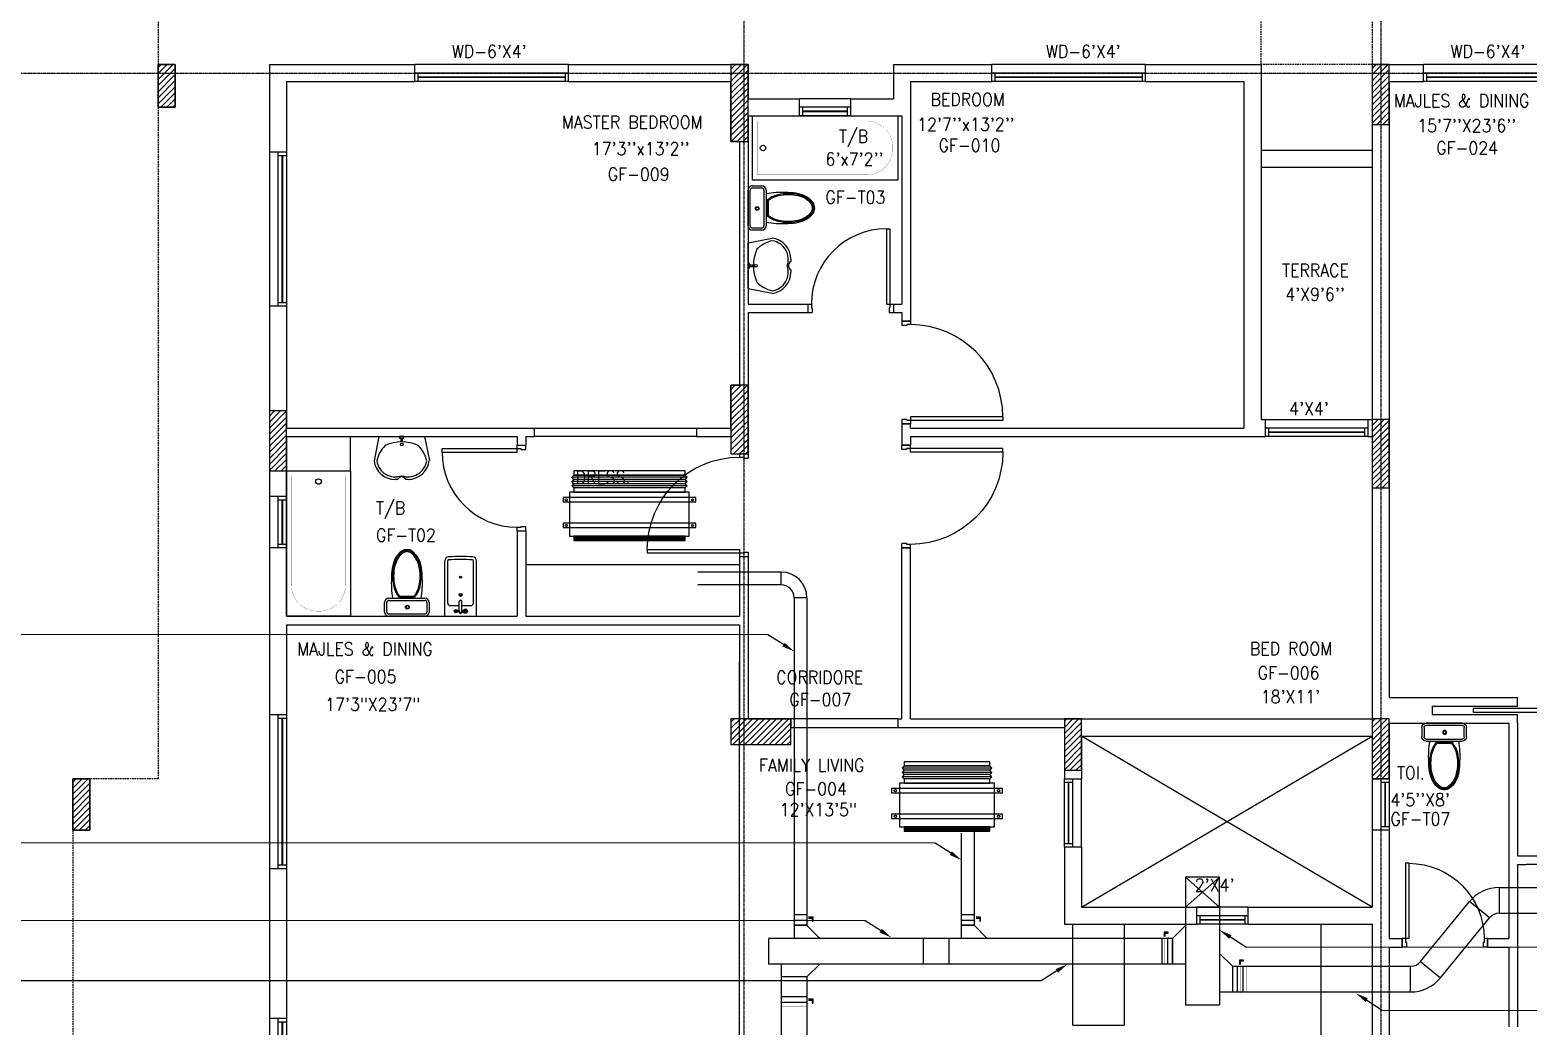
# Model space of a CAD drawing. Header units: millimetres. Extents: x 0 to 79758, y -5689 to 75453.
# Drawn here: x 22722 to 40245, y 34385 to 46029 of the extents above; entities that cross this region are included whole.
import ezdxf

# ---------------------------------------------------------------- set-up
doc = ezdxf.new("R2010")
doc.units = ezdxf.units.MM
doc.linetypes.add('CENTER', pattern=[50.8, 31.75, -6.35, 6.35, -6.35])
doc.linetypes.add('DASHED2', pattern=[9.525, 6.35, -3.175])
for name, color, linetype in [('A-ANNO-TEXT', 8, 'Continuous'), ('A-DOOR', 4, 'Continuous'), ('A-FLOR-OVHD', 4, 'DASHED2'), ('A-FLOR-PFIX', 8, 'Continuous'), ('A-FLOR-SPCL', 8, 'Continuous'), ('A-GLAZ', 5, 'Continuous'), ('A-GRID', 253, 'CENTER'), ('A-WALL-FULL', 8, 'Continuous'), ('AC- VD', 5, 'Continuous'), ('AC-FAD', 6, 'Continuous'), ('AC-FAD TEXT', 6, 'Continuous'), ('FCU-AC', 160, 'Continuous'), ('L1-E014-C22-VAC (08-08-2010)$0$ETA-AC-DAMPER', 4, 'Continuous'), ('S-COL- HACT.', 9, 'Continuous'), ('S-COL.', 8, 'Continuous')]:
    doc.layers.add(name, color=color, linetype=linetype)
doc.styles.add('ROMANS', font='romans.shx', dxfattribs={"width": 0.8})
pattern_1 = [(45, (1147577.044, 409937.22), (-35.355339, 35.355339), [])]

# ---------------------------------------------------------------- blocks, each defined once
blk = doc.blocks.new('W-180')
for p, q in [((1800, 100), (0, 100)), ((1800, 0), (0, 0)), ((40, 0), (40, 100)), ((1760, 100), (1760, 0))]:
    blk.add_line(p, q)
at = {"linetype": 'Continuous'}
for p, q in [((1760, 53), (40, 53)), ((1760, 47), (40, 47))]:
    blk.add_line(p, q, dxfattribs=at)
blk = doc.blocks.new('D-120-R1')
for p, q in [((-80, 1180), (-40, 1180)), ((-80, 1180), (-80, 100)), ((-40, 1180), (-40, 55)), ((-1200, 100), (-1160, 100)), ((-1200, 100), (-1200, 0)), ((-1160, 100), (-1160, 55)), ((-1160, 55), (-1150, 55)), ((-1150, 55), (-1150, 0)), ((-80, 100), (0, 100)), ((-50, 55), (-40, 55)), ((-50, 55), (-50, 0)), ((-50, 0), (0, 0)), ((0, 100), (0, 0)), ((-1200, 0), (-1150, 0))]:
    blk.add_line(p, q)
at = {"linetype": 'Continuous'}
blk.add_arc((-80, 100), 1080, 90, 180, dxfattribs=at)
blk = doc.blocks.new('D-100-R1')
for p, q in [((-80, 980), (-80, 100)), ((-80, 980), (-40, 980)), ((-40, 980), (-40, 55)), ((-1000, 100), (-1000, 0)), ((-1000, 100), (-960, 100)), ((-960, 100), (-960, 55)), ((-960, 55), (-950, 55)), ((-950, 55), (-950, 0)), ((-80, 100), (0, 100)), ((-50, 55), (-50, 0)), ((-50, 55), (-40, 55)), ((-50, 0), (0, 0)), ((0, 100), (0, 0)), ((-1000, 0), (-950, 0))]:
    blk.add_line(p, q)
at = {"linetype": 'Continuous'}
blk.add_arc((-80, 100), 880, 90, 180, dxfattribs=at)
blk = doc.blocks.new('W-60')
for p, q in [((600, 100), (0, 100)), ((600, 0), (0, 0)), ((40, 0), (40, 100)), ((560, 100), (560, 0))]:
    blk.add_line(p, q)
at = {"linetype": 'Continuous'}
for p, q in [((560, 53), (40, 53)), ((560, 47), (40, 47))]:
    blk.add_line(p, q, dxfattribs=at)
blk = doc.blocks.new('BIDET-1')
for p, q in [((175, 0), (-175, 0)), ((-185, -10), (-185, -649)), ((-150, -155), (-150, -649)), ((-15, -125), (-120, -125)), ((-39, -59), (-69, -59)), ((-54, -44), (-54, -74)), ((-15, -54), (-15, -174)), ((15, -54), (15, -174)), ((120, -125), (15, -125)), ((39, -59), (69, -59)), ((54, -44), (54, -74)), ((150, -155), (150, -649)), ((185, -10), (185, -649)), ((12, -250), (-12, -250)), ((-9, -259), (9, -241)), ((-9, -241), (9, -259)), ((0, -238), (0, -262))]:
    blk.add_line(p, q)
for centre, radius in [((-54, -59), 25), ((-54, -59), 20), ((-54, -59), 15.2), ((-54, -59), 10.2), ((54, -59), 20), ((54, -59), 15.2), ((54, -59), 10.2), ((0, -250), 17.5), ((0, -250), 12.5), ((0, -457), 12.5), ((0, -457), 10)]:
    blk.add_circle(centre, radius)
for centre, radius, start, end in [((-175, -10), 10, 90, 180), ((175, -10), 10, 0, 90), ((-120, -155), 30, 90, 180), ((0, -54), 20, 318.5904, 221.4096), ((0, -54), 15, 0, 180), ((0, -174), 15, 180, 0), ((120, -155), 30, 0, 90), ((-140, -649), 45, 180, 265.2062), ((-140, -649), 10, 180, 265.2062), ((0, 1020), 1720, 265.2062, 274.7938), ((0, 1020), 1685, 265.2062, 274.7938), ((140, -649), 10, 274.7938, 0), ((140, -649), 45, 274.7938, 0)]:
    blk.add_arc(centre, radius, start, end)
blk = doc.blocks.new('WC-1')
for p, q in [((-210, 0), (210, 0)), ((-260, -160), (-260, -50)), ((-235, -160), (-235, -50)), ((-210, -25), (210, -25)), ((235, -50), (235, -160)), ((260, -50), (260, -160)), ((210, -185), (-210, -185)), ((210, -210), (-210, -210)), ((91, -223), (-91, -223)), ((86, -235), (-86, -235))]:
    blk.add_line(p, q)
for radius in [22.1, 17.1]:
    blk.add_circle((-6, -107), radius)
for centre, radius, start, end in [((-210, -50), 50, 90, 180), ((-210, -160), 50, 180, 270), ((-210, -50), 25, 90, 180), ((-210, -160), 25, 180, 270), ((210, -50), 50, 360, 90), ((210, -50), 25, 360, 90), ((210, -160), 25, 270, 360), ((210, -160), 50, 270, 360), ((722, -383), 904, 168.9529, 184.0632), ((352, -470), 520, 166.4766, 180), ((178, -428), 341, 149.8586, 166.4766), ((178, -428), 328, 149.8586, 166.4766), ((69, -365), 214, 138.4152, 149.8586), ((69, -365), 201, 139.9943, 149.8586), ((-69, -365), 201, 30.1414, 40.0057), ((-69, -365), 214, 30.1414, 41.5848), ((-178, -428), 328, 13.5234, 30.1414), ((-178, -428), 341, 13.5234, 30.1414), ((-352, -470), 520, 360, 13.5234), ((352, -470), 532, 177.5541, 180), ((352, -470), 532, 180, 193.5234), ((352, -470), 520, 180, 193.5234), ((352, -470), 507, 166.4766, 180), ((352, -470), 507, 180, 193.5234), ((-352, -470), 507, 360, 13.5234), ((-352, -470), 507, 346.4766, 360), ((-352, -470), 520, 346.4766, 360), ((-352, -470), 532, 346.4766, 360), ((-352, -470), 532, 360, 2.4459), ((178, -512), 353, 193.5234, 210.1414), ((178, -512), 341, 193.5234, 210.1414), ((178, -512), 328, 193.5234, 210.1414), ((69, -575), 226, 210.1414, 234.4972), ((69, -575), 214, 210.1414, 234.4972), ((69, -575), 201, 210.1414, 234.4972), ((-69, -575), 201, 305.5028, 329.8586), ((-69, -575), 214, 305.5028, 329.8586), ((-69, -575), 226, 305.5028, 329.8586), ((-178, -512), 328, 329.8586, 346.4766), ((-178, -512), 341, 329.8586, 346.4766), ((-178, -512), 353, 329.8586, 346.4766), ((0, -672), 108, 234.4972, 270), ((0, -672), 95.9, 234.4972, 270), ((0, -672), 83.4, 234.4972, 270), ((0, -672), 83.4, 270, 305.5028), ((0, -672), 95.9, 270, 305.5028), ((0, -672), 108, 270, 305.5028)]:
    blk.add_arc(centre, radius, start, end)
at = {"linetype": 'Continuous', "ltscale": 50}
blk.add_arc((-722, -383), 904, 355.9368, 11.0471, dxfattribs=at)
blk = doc.blocks.new('LAV-4')
for p, q in [((-266, 0), (-322, -283)), ((-266, 0), (268, 0)), ((268, 0), (324, -280)), ((-48, -500), (-75, -500)), ((75, -500), (50, -500))]:
    blk.add_line(p, q)
for points in [[(-25, 0), (-25, -18), (25, -18), (25, 0)], [(-9, -20), (-9, -57), (8, -57), (8, -20)]]:
    blk.add_lwpolyline(points, close=True)
blk.add_circle((0, -91), 15.4)
for centre, radius, start, end in [((74, -366), 375, 135.3333, 167.1432), ((0, -539), 477, 66.1261, 113.874), ((-74, -366), 375, 12.5199, 44.6667), ((-75, -250), 250, 187.6784, 270), ((-75, -250), 220, 188.5814, 289.9523), ((75, -250), 220, 250.0878, 350.8515), ((75, -250), 250, 270, 353.0121), ((1, -527), 55.9, 28.7827, 151.2173), ((50, -499), 0, 238.1883, 0)]:
    blk.add_arc(centre, radius, start, end)
blk = doc.blocks.new('BT-2')
blk.add_lwpolyline([(0, 750), (1700, 750), (1700, 0), (0, 0)], close=True)
at = {"const_width": 2}
blk.add_lwpolyline([(60, 690), (1340, 690, -0.414214), (1640, 390), (1640, 360, -0.414214), (1340, 60), (60, 60)], format="xyb", close=True, dxfattribs=at)
blk.add_circle((125, 375), 31.9)
blk = doc.blocks.new('W-80')
for p, q in [((800, 100), (0, 100)), ((800, 0), (0, 0)), ((40, 0), (40, 100)), ((760, 100), (760, 0))]:
    blk.add_line(p, q)
at = {"linetype": 'Continuous'}
for p, q in [((760, 53), (40, 53)), ((760, 47), (40, 47))]:
    blk.add_line(p, q, dxfattribs=at)
blk = doc.blocks.new('W-120')
for p, q in [((1200, 100), (0, 100)), ((1200, 0), (0, 0)), ((40, 0), (40, 100)), ((1160, 100), (1160, 0))]:
    blk.add_line(p, q)
at = {"linetype": 'Continuous'}
for p, q in [((1160, 53), (40, 53)), ((1160, 47), (40, 47))]:
    blk.add_line(p, q, dxfattribs=at)
blk = doc.blocks.new('fcu 2 tr')
h = blk.add_hatch()
h.set_pattern_fill('NET', color=3)
h.paths.add_polyline_path([(80954, -1588493), (79654, -1588493), (79654, -1588543), (80954, -1588543)])
at = {"layer": 'FCU-AC'}
for p, q in [((79654, -1587780), (79629, -1587805)), ((80954, -1587780), (79654, -1587780)), ((80954, -1587780), (80979, -1587805)), ((80979, -1587805), (79629, -1587805)), ((79654, -1587830), (79629, -1587805)), ((79654, -1587830), (79629, -1587855)), ((80979, -1587855), (79629, -1587855)), ((79654, -1587880), (79629, -1587855)), ((79654, -1587880), (79629, -1587905)), ((80979, -1587905), (79629, -1587905)), ((79654, -1587930), (79629, -1587905)), ((80954, -1587830), (79654, -1587830)), ((80954, -1587830), (79654, -1587830)), ((80954, -1587880), (79654, -1587880)), ((80954, -1587880), (79654, -1587880)), ((80954, -1587830), (80979, -1587805)), ((80954, -1587830), (80979, -1587855)), ((80954, -1587880), (80979, -1587855)), ((80954, -1587880), (80979, -1587905)), ((80954, -1587930), (80979, -1587905))]:
    blk.add_line(p, q, dxfattribs=at)
at = {"layer": 'FCU-AC', "color": 1}
for p, q in [((80954, -1587730), (79654, -1587730)), ((79654, -1587730), (79654, -1587780)), ((79654, -1587780), (80954, -1587780)), ((80954, -1587780), (80954, -1587730)), ((80954, -1587930), (79654, -1587930)), ((79654, -1587930), (79654, -1587980)), ((80954, -1587980), (80954, -1587930)), ((79654, -1587980), (80954, -1587980))]:
    blk.add_line(p, q, dxfattribs=at)
at = {"layer": 'FCU-AC', "color": 6}
for points in [[(79529, -1588093), (81079, -1588093), (81079, -1588043), (79529, -1588043)], [(79529, -1588393), (81079, -1588393), (81079, -1588343), (79529, -1588343)]]:
    blk.add_lwpolyline(points, close=True, dxfattribs=at)
at = {"layer": 'FCU-AC'}
blk.add_lwpolyline([(79604, -1588493), (81004, -1588493), (81004, -1587980), (79604, -1587980)], close=True, dxfattribs=at)
at = {"layer": 'FCU-AC', "color": 3}
blk.add_lwpolyline([(79654, -1588543), (80954, -1588543), (80954, -1588493), (79654, -1588493)], close=True, dxfattribs=at)
at = {"layer": 'FCU-AC', "color": 6}
for centre in [(79566, -1588068), (81041, -1588068), (79566, -1588368), (81041, -1588368)]:
    blk.add_circle(centre, 12.5, dxfattribs=at)
blk = doc.blocks.new('fcu-1    1.5 tr')
h = blk.add_hatch()
h.set_pattern_fill('NET', color=3)
h.paths.add_polyline_path([(78733, -1589179), (77733, -1589179), (77733, -1589229), (78733, -1589229)])
at = {"color": 3}
blk.add_lwpolyline([(77733, -1589229), (78733, -1589229), (78733, -1589179), (77733, -1589179)], close=True, dxfattribs=at)
at = {"layer": 'FCU-AC', "color": 5}
for p, q in [((77733, -1588466), (77708, -1588491)), ((78758, -1588491), (78733, -1588466)), ((78758, -1588491), (77708, -1588491)), ((77733, -1588516), (77708, -1588491)), ((77733, -1588516), (77708, -1588541)), ((78758, -1588541), (77708, -1588541)), ((77733, -1588566), (77708, -1588541)), ((77733, -1588566), (77708, -1588591)), ((78758, -1588591), (77708, -1588591)), ((77733, -1588616), (77708, -1588591)), ((78733, -1588516), (77733, -1588516)), ((78733, -1588566), (77733, -1588566)), ((78758, -1588491), (78733, -1588516)), ((78758, -1588541), (78733, -1588516)), ((78758, -1588541), (78733, -1588566)), ((78758, -1588591), (78733, -1588566)), ((78758, -1588591), (78733, -1588616))]:
    blk.add_line(p, q, dxfattribs=at)
at = {"layer": 'FCU-AC', "color": 1}
for p, q in [((78733, -1588416), (77733, -1588416)), ((77733, -1588416), (77733, -1588466)), ((77733, -1588466), (78733, -1588466)), ((78733, -1588466), (78733, -1588416)), ((78733, -1588616), (77733, -1588616)), ((77733, -1588616), (77733, -1588666)), ((78733, -1588666), (78733, -1588616)), ((77733, -1588666), (78733, -1588666))]:
    blk.add_line(p, q, dxfattribs=at)
at = {"layer": 'FCU-AC'}
for p, q in [((78733, -1588466), (77733, -1588466)), ((78788, -1588666), (77678, -1588666)), ((77678, -1588666), (77678, -1589179)), ((78788, -1589179), (78788, -1588666)), ((77678, -1589179), (78788, -1589179))]:
    blk.add_line(p, q, dxfattribs=at)
at = {"layer": 'FCU-AC', "color": 2}
for p, q in [((78733, -1588516), (77733, -1588516)), ((78733, -1588566), (77733, -1588566))]:
    blk.add_line(p, q, dxfattribs=at)
at = {"layer": 'FCU-AC', "color": 6}
for points in [[(77583, -1588779), (78883, -1588779), (78883, -1588729), (77583, -1588729)], [(77583, -1589079), (78883, -1589079), (78883, -1589029), (77583, -1589029)]]:
    blk.add_lwpolyline(points, close=True, dxfattribs=at)
for centre in [(77629, -1588755), (78837, -1588755), (77629, -1589055), (78837, -1589055)]:
    blk.add_circle(centre, 12.5, dxfattribs=at)
blk = doc.blocks.new('*U37')
at = {"layer": 'L1-E014-C22-VAC (08-08-2010)$0$ETA-AC-DAMPER', "color": 5}
for p, q in [((-33, 0), (-33, 300)), ((33, 0), (33, 300))]:
    blk.add_line(p, q, dxfattribs=at)
for points, const_width in [([(-91, 300), (91, 300)], 1.82), ([(0, 0), (0, 314)], 1.5), ([(-91, 0), (91, 0)], 1.82), ([(-48, 0), (-48, -20), (48, -20), (48, 0)], 1.5)]:
    blk.add_lwpolyline(points, dxfattribs=dict(at, const_width=const_width))
at = {"layer": 'L1-E014-C22-VAC (08-08-2010)$0$ETA-AC-DAMPER', "color": 5, "const_width": 1.82}
blk.add_lwpolyline([(75, 300), (75, 0), (-75, 0), (-75, 300)], close=True, dxfattribs=at)
at = {"layer": 'L1-E014-C22-VAC (08-08-2010)$0$ETA-AC-DAMPER', "color": 5}
blk.add_lwpolyline([(6, -20), (6, -62), (40, -62), (40, -72), (-6, -72), (-6, -20)], dxfattribs=at)
blk = doc.blocks.new('*U157')
at = {"layer": 'L1-E014-C22-VAC (08-08-2010)$0$ETA-AC-DAMPER', "color": 5}
for p, q in [((-33, 0), (-33, 150)), ((33, 0), (33, 150))]:
    blk.add_line(p, q, dxfattribs=at)
for points, const_width in [([(-91, 150), (91, 150)], 1.82), ([(-91, 0), (91, 0)], 1.82), ([(-48, 0), (-48, -20), (48, -20), (48, 0)], 1.5), ([(0, 0), (0, 164)], 1.5)]:
    blk.add_lwpolyline(points, dxfattribs=dict(at, const_width=const_width))
at = {"layer": 'L1-E014-C22-VAC (08-08-2010)$0$ETA-AC-DAMPER', "color": 5, "const_width": 1.82}
blk.add_lwpolyline([(75, 150), (75, 0), (-75, 0), (-75, 150)], close=True, dxfattribs=at)
at = {"layer": 'L1-E014-C22-VAC (08-08-2010)$0$ETA-AC-DAMPER', "color": 5}
blk.add_lwpolyline([(6, -20), (6, -62), (40, -62), (40, -72), (-6, -72), (-6, -20)], dxfattribs=at)
blk = doc.blocks.new('*U153')
at = {"layer": 'L1-E014-C22-VAC (08-08-2010)$0$ETA-AC-DAMPER', "color": 5}
for p, q in [((-33, 0), (-33, 150)), ((33, 0), (33, 150))]:
    blk.add_line(p, q, dxfattribs=at)
for points, const_width in [([(-91, 150), (91, 150)], 1.82), ([(-91, 0), (91, 0)], 1.82), ([(-48, 0), (-48, -20), (48, -20), (48, 0)], 1.5), ([(0, 0), (0, 164)], 1.5)]:
    blk.add_lwpolyline(points, dxfattribs=dict(at, const_width=const_width))
at = {"layer": 'L1-E014-C22-VAC (08-08-2010)$0$ETA-AC-DAMPER', "color": 5, "const_width": 1.82}
blk.add_lwpolyline([(75, 150), (75, 0), (-75, 0), (-75, 150)], close=True, dxfattribs=at)
at = {"layer": 'L1-E014-C22-VAC (08-08-2010)$0$ETA-AC-DAMPER', "color": 5}
blk.add_lwpolyline([(6, -20), (6, -62), (40, -62), (40, -72), (-6, -72), (-6, -20)], dxfattribs=at)

msp = doc.modelspace()

# ---------------------------------------------------------------- hatches: boundary and pattern name
at = {"layer": 'S-COL- HACT.', "linetype": 'Continuous', "ltscale": 3}
h = msp.add_hatch(dxfattribs=at)
h.set_pattern_fill('ANSI31', color=256, scale=400, style=0)
h.set_pattern_definition(pattern_1)
h.paths.add_polyline_path([(24421.9, 45125.2), (24421.9, 45625.2), (24221.9, 45625.2), (24221.9, 45125.2)])
h = msp.add_hatch(dxfattribs=at)
h.set_pattern_fill('ANSI31', color=256, scale=400, style=0)
h.set_pattern_definition(pattern_1)
h.paths.add_polyline_path([(31121.9, 44725.2), (31121.9, 45625.2), (30921.9, 45625.2), (30921.9, 44725.2)])
h = msp.add_hatch(dxfattribs=at)
h.set_pattern_fill('ANSI31', color=256, scale=400, style=0)
h.set_pattern_definition(pattern_1)
h.paths.add_polyline_path([(38421.9, 45625.2), (38421.9, 44925.2), (38621.9, 44925.2), (38621.9, 45625.2)])
h = msp.add_hatch(dxfattribs=at)
h.set_pattern_fill('ANSI31', color=256, scale=400, style=0)
h.set_pattern_definition(pattern_1)
h.paths.add_polyline_path([(31121.9, 41075.2), (31121.9, 41875.2), (30921.9, 41875.2), (30921.9, 41075.2)])
h = msp.add_hatch(dxfattribs=at)
h.set_pattern_fill('ANSI31', color=256, scale=400, style=0)
h.set_pattern_definition(pattern_1)
h.paths.add_polyline_path([(25521.9, 41575.2), (25521.9, 40875.2), (25721.9, 40875.2), (25721.9, 41575.2)])
h = msp.add_hatch(dxfattribs=at)
h.set_pattern_fill('ANSI31', color=256, scale=400, style=0)
h.set_pattern_definition(pattern_1)
h.paths.add_polyline_path([(38621.9, 40675.2), (38621.9, 41475.2), (38421.9, 41475.2), (38421.9, 40675.2)])
h = msp.add_hatch(dxfattribs=at)
h.set_pattern_fill('ANSI31', color=256, scale=400, style=0)
h.set_pattern_definition(pattern_1)
h.paths.add_polyline_path([(31621.9, 37975.2), (30921.9, 37975.2), (30921.9, 37675.2), (31621.9, 37675.2)])
h = msp.add_hatch(dxfattribs=at)
h.set_pattern_fill('ANSI31', color=256, scale=400, style=0)
h.set_pattern_definition(pattern_1)
h.paths.add_polyline_path([(34821.9, 37975.2), (34821.9, 37375.2), (35021.9, 37375.2), (35021.9, 37975.2)])
h = msp.add_hatch(dxfattribs=at)
h.set_pattern_fill('ANSI31', color=256, scale=400, style=0)
h.set_pattern_definition(pattern_1)
h.paths.add_polyline_path([(38421.9, 37975.2), (38421.9, 37275.2), (38621.9, 37275.2), (38621.9, 37975.2)])
h = msp.add_hatch(dxfattribs=at)
h.set_pattern_fill('ANSI31', color=256, scale=400, style=0)
h.set_pattern_definition(pattern_1)
h.paths.add_polyline_path([(23221.9, 37275.2), (23221.9, 36675.2), (23421.9, 36675.2), (23421.9, 37275.2)])

# ---------------------------------------------------------------- linework, layer by layer
for p, q in [((25721.9, 41375.2), (28358.4, 41375.2)), ((31021.9, 39775.2), (28521.9, 39775.2)), ((28521.9, 39175.2), (31021.9, 39175.2)), ((31021.9, 33175.2), (31021.9, 38643.9))]:
    msp.add_line(p, q)
at = {"layer": 'A-DOOR', "ltscale": 3}
msp.add_lwpolyline([(39605.9, 38050.2), (39605.9, 38100.2), (40655.9, 38100.2), (40655.9, 38050.2), (39605.9, 38050.2)], dxfattribs=at)
at = {"layer": 'A-FLOR-OVHD', "linetype": 'Continuous', "ltscale": 3}
for p, q in [((28621.9, 41375.2), (30521.9, 41375.2)), ((30521.9, 41275.2), (28621.9, 41275.2)), ((32871.9, 37975.2), (31621.9, 37975.2)), ((31621.9, 37875.2), (32871.9, 37875.2)), ((40221.9, 36375.2), (42021.9, 36375.2)), ((42021.9, 36275.2), (40221.9, 36275.2))]:
    msp.add_line(p, q, dxfattribs=at)
at = {"layer": 'A-FLOR-OVHD', "ltscale": 3}
msp.add_lwpolyline([(46821.9, 46925.2), (38421.9, 46925.2), (38421.9, 45625.2), (37121.9, 45625.2), (37121.9, 46925.2), (32821.9, 46925.2), (32821.9, 46525.2), (31121.9, 46525.2), (31121.9, 46925.2), (24221.9, 46925.2), (24221.9, 37275.2), (23221.9, 37275.2), (23221.9, 32775.2)], dxfattribs=at)
at = {"layer": 'A-FLOR-PFIX', "ltscale": 3}
msp.add_line((26471.9, 40875.2), (26471.9, 41275.2), dxfattribs=at)
at = {"layer": 'A-FLOR-SPCL', "ltscale": 3}
for p, q in [((37121.9, 44625.2), (38421.9, 44625.2)), ((37121.9, 44425.2), (38421.9, 44425.2)), ((35021.9, 35775.2), (38421.9, 37775.2)), ((38421.9, 35775.2), (35021.9, 37775.2)), ((34921.9, 34395.2), (34921.9, 35575.2)), ((35521.9, 35575.2), (35521.9, 34395.2)), ((37821.9, 35575.2), (37821.9, 32425.2)), ((34921.9, 34395.2), (35521.9, 34395.2))]:
    msp.add_line(p, q, dxfattribs=at)
at = {"layer": 'A-GLAZ', "ltscale": 3}
for p, q in [((29021.9, 45625.2), (27221.9, 45625.2)), ((35771.9, 45625.2), (33971.9, 45625.2)), ((40821.9, 45625.2), (39021.9, 45625.2)), ((32321.9, 45225.2), (31721.9, 45225.2)), ((25521.9, 44600.2), (25521.9, 42800.2)), ((37171.9, 41475.2), (38371.9, 41475.2)), ((25521.9, 40575.2), (25521.9, 39975.2)), ((25521.9, 38025.2), (25521.9, 36225.2)), ((35021.9, 36475.2), (35021.9, 37275.2)), ((38421.9, 37275.2), (38421.9, 36675.2)), ((36971.9, 35775.2), (36371.9, 35775.2)), ((25521.9, 34475.2), (25521.9, 32675.2))]:
    msp.add_line(p, q, dxfattribs=at)
at = {"layer": 'A-GRID', "ltscale": 0.1}
for p, q in [((31071.9, 54351.2), (31071.9, 6216.9)), ((38521.9, 53051.2), (38521.9, 4916.9)), ((13764.6, 45525.2), (57304.2, 45525.2))]:
    msp.add_line(p, q, dxfattribs=at)
at = {"layer": 'A-WALL-FULL', "ltscale": 3}
for p, q in [((25521.9, 45625.2), (27221.9, 45625.2)), ((25521.9, 45625.2), (25521.9, 44600.2)), ((27221.9, 45425.2), (27221.9, 45625.2)), ((29021.9, 45625.2), (31121.9, 45625.2)), ((29021.9, 45425.2), (29021.9, 45625.2)), ((31121.9, 45625.2), (31121.9, 45225.2)), ((32821.9, 45625.2), (33971.9, 45625.2)), ((32821.9, 45625.2), (32821.9, 45225.2)), ((33971.9, 45425.2), (33971.9, 45625.2)), ((35771.9, 45625.2), (37121.9, 45625.2)), ((35771.9, 45425.2), (35771.9, 45625.2)), ((37121.9, 45625.2), (37121.9, 41475.2)), ((38421.9, 45625.2), (39021.9, 45625.2)), ((38421.9, 45625.2), (38421.9, 41475.2)), ((39021.9, 45425.2), (39021.9, 45625.2)), ((25721.9, 45425.2), (27221.9, 45425.2)), ((25721.9, 45425.2), (25721.9, 44600.2)), ((29021.9, 45425.2), (30921.9, 45425.2)), ((33021.9, 45425.2), (33971.9, 45425.2)), ((33021.9, 45425.2), (33021.9, 42625.2)), ((35771.9, 45425.2), (36921.9, 45425.2)), ((36921.9, 45425.2), (36921.9, 41375.2)), ((38621.9, 45425.2), (39021.9, 45425.2)), ((38621.9, 45425.2), (38621.9, 38225.2)), ((31121.9, 45225.2), (31721.9, 45225.2)), ((31721.9, 45025.2), (31721.9, 45225.2)), ((32321.9, 45225.2), (32821.9, 45225.2)), ((32321.9, 45025.2), (32321.9, 45225.2)), ((31121.9, 45025.2), (31721.9, 45025.2)), ((31121.9, 45025.2), (31121.9, 42825.2)), ((32321.9, 45025.2), (32921.9, 45025.2)), ((32921.9, 45025.2), (32921.9, 42825.2)), ((31021.9, 44725.2), (31021.9, 41875.2)), ((25721.9, 44600.2), (25521.9, 44600.2)), ((25521.9, 42800.2), (25521.9, 40575.2)), ((25721.9, 42800.2), (25521.9, 42800.2)), ((25721.9, 42800.2), (25721.9, 41375.2)), ((31121.9, 42825.2), (31821.9, 42825.2)), ((31821.9, 42825.2), (31821.9, 42725.2)), ((32821.9, 42825.2), (32821.9, 42725.2)), ((32821.9, 42825.2), (32921.9, 42825.2)), ((31121.9, 42725.2), (31821.9, 42725.2)), ((31121.9, 42725.2), (31121.9, 41075.2)), ((32821.9, 42725.2), (32921.9, 42725.2)), ((32921.9, 42725.2), (32921.9, 42625.2)), ((32921.9, 42625.2), (33021.9, 42625.2)), ((25721.9, 41375.2), (28621.9, 41375.2)), ((28621.9, 41275.2), (28621.9, 41375.2)), ((30521.9, 41375.2), (30921.9, 41375.2)), ((30521.9, 41275.2), (30521.9, 41375.2)), ((32921.9, 41425.2), (32921.9, 41175.2)), ((32921.9, 41425.2), (33021.9, 41425.2)), ((33021.9, 41375.2), (33021.9, 41425.2)), ((33021.9, 41375.2), (36921.9, 41375.2)), ((37121.9, 41475.2), (37171.9, 41475.2)), ((37171.9, 41475.2), (37171.9, 41275.2)), ((38371.9, 41475.2), (38421.9, 41475.2)), ((38371.9, 41475.2), (38371.9, 41275.2)), ((25721.9, 41275.2), (28421.9, 41275.2)), ((25721.9, 41275.2), (25721.9, 40575.2)), ((28421.9, 41275.2), (28421.9, 41175.2)), ((28521.9, 41275.2), (28621.9, 41275.2)), ((28521.9, 41275.2), (28521.9, 41175.2)), ((30521.9, 41275.2), (30921.9, 41275.2)), ((33021.9, 41275.2), (37171.9, 41275.2)), ((33021.9, 41275.2), (33021.9, 41175.2)), ((38371.9, 41275.2), (38421.9, 41275.2)), ((38421.9, 41275.2), (38421.9, 37975.2)), ((28421.9, 41175.2), (28521.9, 41175.2)), ((31021.9, 41075.2), (31121.9, 41075.2)), ((32921.9, 41175.2), (33021.9, 41175.2)), ((25721.9, 40575.2), (25521.9, 40575.2)), ((28421.9, 40175.2), (28521.9, 40175.2)), ((28421.9, 40175.2), (28421.9, 39175.2)), ((28521.9, 40175.2), (28521.9, 39175.2)), ((25521.9, 39975.2), (25521.9, 39275.2)), ((25721.9, 39975.2), (25521.9, 39975.2)), ((25721.9, 39975.2), (25721.9, 39175.2)), ((32921.9, 39975.2), (33021.9, 39975.2)), ((32921.9, 37975.2), (32921.9, 39975.2)), ((33021.9, 37975.2), (33021.9, 39975.2)), ((31021.9, 39875.2), (31121.9, 39875.2)), ((31021.9, 39875.2), (31021.9, 39175.2)), ((31121.9, 39875.2), (31121.9, 37975.2)), ((25521.9, 39275.2), (25521.9, 39275.2)), ((25521.9, 39275.2), (25521.9, 38025.2)), ((25721.9, 39175.2), (28421.9, 39175.2)), ((25721.9, 39075.2), (31021.9, 39075.2)), ((25721.9, 39075.2), (25721.9, 38025.2)), ((31021.9, 39075.2), (31021.9, 37975.2)), ((38621.9, 38225.2), (40121.9, 38225.2)), ((40121.9, 38125.2), (40121.9, 38225.2)), ((39121.9, 38125.2), (40121.9, 38125.2)), ((39121.9, 38125.2), (39121.9, 38025.2)), ((25521.9, 38025.2), (25721.9, 38025.2)), ((25521.9, 38025.2), (25721.9, 38025.2)), ((31121.9, 37975.2), (31621.9, 37975.2)), ((31621.9, 37975.2), (31621.9, 37875.2)), ((32871.9, 37975.2), (32921.9, 37975.2)), ((32871.9, 37975.2), (32871.9, 37875.2)), ((32871.9, 37875.2), (34821.9, 37875.2)), ((33021.9, 37975.2), (38421.9, 37975.2)), ((34821.9, 37875.2), (34821.9, 37275.2)), ((38621.9, 37925.2), (38621.9, 37275.2)), ((38621.9, 37925.2), (40021.9, 37925.2)), ((39121.9, 38025.2), (40121.9, 38025.2)), ((40021.9, 37925.2), (40021.9, 35407.2)), ((40121.9, 37925.2), (40121.9, 38025.2)), ((40121.9, 37925.2), (40121.9, 36375.2)), ((35021.9, 37775.2), (38421.9, 37775.2)), ((35021.9, 37775.2), (35021.9, 37275.2)), ((38421.9, 37775.2), (38421.9, 37275.2)), ((23421.9, 37275.2), (23221.9, 37275.2)), ((23221.9, 37275.2), (23221.9, 36675.2, 0)), ((23421.9, 36675.2), (23421.9, 37275.2)), ((34821.9, 37275.2), (35021.9, 37275.2)), ((38621.9, 37275.2), (38421.9, 37275.2)), ((23221.9, 36675.2, 0), (23421.9, 36675.2)), ((38421.9, 36675.2), (38421.9, 35775.2)), ((38621.9, 36675.2), (38421.9, 36675.2)), ((38621.9, 36675.2), (38621.9, 35407.2)), ((35021.9, 36475.2), (34821.9, 36475.2)), ((34821.9, 36475.2), (34821.9, 35575.2)), ((35021.9, 36475.2), (35021.9, 35775.2)), ((40121.9, 36375.2), (40221.9, 36375.2)), ((40121.9, 36275.2), (40121.9, 34375.2)), ((40121.9, 36275.2), (40221.9, 36275.2)), ((25521.9, 36225.2), (25721.9, 36225.2)), ((25521.9, 36225.2), (25521.9, 34475.2)), ((25721.9, 36225.2), (25721.9, 34475.2)), ((35021.9, 35775.2), (36371.9, 35775.2)), ((36371.9, 35575.2), (36371.9, 35775.2)), ((36971.9, 35775.2), (38421.9, 35775.2)), ((36971.9, 35575.2), (36971.9, 35775.2)), ((34821.9, 35575.2), (36371.9, 35575.2)), ((36971.9, 35575.2), (38421.9, 35575.2)), ((38421.9, 35575.2), (38421.9, 32425.2)), ((38421.9, 35575.2), (38421.9, 31825.2)), ((38621.9, 35407.2), (38771.9, 35407.2)), ((38771.9, 35307.2), (38771.9, 35407.2)), ((39771.9, 35407.2), (40021.9, 35407.2)), ((39771.9, 35307.2), (39771.9, 35407.2)), ((38621.9, 35307.2), (38771.9, 35307.2)), ((38621.9, 35307.2), (38621.9, 31825.2)), ((39771.9, 35307.2), (40021.9, 35307.2)), ((40021.9, 35307.2), (40021.9, 34375.2)), ((25521.9, 34475.2), (25721.9, 34475.2))]:
    msp.add_line(p, q, dxfattribs=at)
at = {"layer": 'A-WALL-FULL', "linetype": 'Continuous', "ltscale": 3}
for p, q in [((30921.9, 44725.2), (30921.9, 45425.2)), ((31021.9, 44725.2), (30921.9, 44725.2)), ((30921.9, 41375.2), (30921.9, 41875.2)), ((30921.9, 41875.2), (31021.9, 41875.2)), ((30921.9, 41275.2), (30921.9, 41075.2)), ((30921.9, 41075.2), (31121.9, 41075.2)), ((31021.9, 37975.2), (30921.9, 37975.2)), ((30921.9, 37975.2), (30921.9, 37675.2)), ((30921.9, 37675.2), (31021.9, 37675.2))]:
    msp.add_line(p, q, dxfattribs=at)
for points in [[(24221.9, 45625.2), (24421.9, 45625.2), (24421.9, 45125.2), (24221.9, 45125.2)], [(23221.9, 37275.2), (23421.9, 37275.2), (23421.9, 36675.2), (23221.9, 36675.2)]]:
    msp.add_lwpolyline(points, close=True, dxfattribs=at)
at = {"layer": 'AC-FAD'}
for p, q in [((31509.5, 39692), (30534.7, 39692)), ((31509.5, 39542), (31509.5, 39692)), ((31509.5, 39542), (30534.7, 39542)), ((31659.5, 39392), (31659.5, 35410)), ((31809.5, 39392), (31659.5, 39392)), ((31809.5, 39392), (31809.5, 35560)), ((33619, 35410), (33619, 36638.8)), ((33769, 35560), (33769, 36654.9)), ((36636.8, 35775.2), (36236.8, 36125.2)), ((36236.8, 35775.2), (36636.8, 36125.2)), ((39909.1, 36005.2), (41269.5, 36005.2)), ((39909.1, 36005.2), (39909.1, 35705.2)), ((36236.8, 35775.2), (36236.8, 34633.5)), ((36636.8, 35775.2), (36636.8, 34633.5)), ((38988.3, 35138.6), (39560.5, 35839.7)), ((39792.9, 35650), (39560.5, 35839.7)), ((39220.8, 34948.9), (39792.9, 35650)), ((39909.1, 35705.2), (41269.5, 35705.2)), ((36086.8, 35410), (31359.5, 35410)), ((31359.5, 35410), (31359.5, 35110)), ((31809.5, 35560), (31659.5, 35560)), ((31959.5, 35410), (31809.5, 35560)), ((33169, 35410), (33169, 35110)), ((33469, 35410), (33469, 35110)), ((33769, 35560), (33619, 35560)), ((33919, 35410), (33769, 35560)), ((36236.8, 35560), (36086.8, 35410)), ((36086.8, 35410), (36086.8, 35110)), ((36636.8, 35233.5), (36786.8, 35083.5)), ((36236.8, 35110), (31359.5, 35110)), ((31509.5, 35110), (31509.5, 30300.3)), ((31959.5, 35110), (31809.5, 34960)), ((36786.8, 35083.5), (38872.1, 35083.5)), ((36786.8, 35083.5), (36786.8, 34783.5)), ((38872.1, 34783.5), (38872.1, 35083.5)), ((38988.3, 35138.6), (39220.8, 34948.9)), ((31809.5, 34960), (31509.5, 34960)), ((31809.5, 34960), (31809.5, 30300.3)), ((36636.8, 34783.5), (38872.1, 34783.5)), ((36236.8, 34633.5), (36636.8, 34633.5))]:
    msp.add_line(p, q, dxfattribs=at)
msp.add_lwpolyline([(36236.8, 35775.2), (36636.8, 35775.2), (36636.8, 36125.2), (36236.8, 36125.2)], close=True, dxfattribs=at)
for centre, radius, start, end in [((31509.5, 39392), 300, 0, 90), ((31509.5, 39392), 150, 0, 90), ((39909.1, 35555.2), 450, 90, 140.78321), ((39909.1, 35555.2), 150, 90, 140.78321), ((38872.1, 35233.5), 150, 270, 320.78321), ((38872.1, 35233.5), 450, 270, 320.78321)]:
    msp.add_arc(centre, radius, start, end, dxfattribs=at)
at = {"layer": 'AC-FAD TEXT'}
for points in [[(31536.7, 38843.7), (31354.6, 38959.5), (2524.8, 38964.4)], [(33492.5, 36405.9), (33310.4, 36521.7), (2524.8, 36527.1)], [(32671.8, 35500.1), (32489.8, 35615.9), (2524.8, 35621.1)], [(36763.4, 35426), (36945.5, 35310.2), (68123.4, 35304.9)], [(34733.5, 35029.5), (34551.5, 34913.7), (2524.8, 34913.7)], [(38357.7, 34687.9), (38539.8, 34572.1), (68123.4, 34566.7)]]:
    msp.add_lwpolyline(points, dxfattribs=at)
for points in [[(31550.1, 38864.8), (31663.3, 38763.2), (31523.3, 38822.6)], [(33505.9, 36427), (33619, 36325.4), (33479.1, 36384.8)], [(32685.3, 35521.2), (32798.4, 35419.6), (32658.4, 35479)], [(36750, 35405), (36636.8, 35506.6), (36776.8, 35447.1)], [(34747, 35008.4), (34860.1, 35110), (34720.1, 35050.6)], [(38344.3, 34666.8), (38231.2, 34768.4), (38371.2, 34709)]]:
    msp.add_solid(points, dxfattribs=at)
at = {"layer": 'S-COL.', "linetype": 'Continuous', "ltscale": 3}
for points in [[(24421.9, 45125.2), (24421.9, 45625.2), (24221.9, 45625.2), (24221.9, 45125.2)], [(24421.9, 45125.2), (24421.9, 45625.2), (24221.9, 45625.2), (24221.9, 45125.2)], [(31121.9, 44725.2), (31121.9, 45625.2), (30921.9, 45625.2), (30921.9, 44725.2)], [(38421.9, 45625.2), (38421.9, 44925.2), (38621.9, 44925.2), (38621.9, 45625.2)], [(31121.9, 41075.2), (31121.9, 41875.2), (30921.9, 41875.2), (30921.9, 41075.2)], [(31121.9, 41075.2), (31121.9, 41875.2), (30921.9, 41875.2), (30921.9, 41075.2)], [(31121.9, 41075.2), (31121.9, 41875.2), (30921.9, 41875.2), (30921.9, 41075.2)], [(25521.9, 41575.2), (25521.9, 40875.2), (25721.9, 40875.2), (25721.9, 41575.2)], [(25521.9, 41575.2), (25521.9, 40875.2), (25721.9, 40875.2), (25721.9, 41575.2)], [(25521.9, 41575.2), (25521.9, 40875.2), (25721.9, 40875.2), (25721.9, 41575.2)], [(38621.9, 40675.2), (38621.9, 41475.2), (38421.9, 41475.2), (38421.9, 40675.2)], [(38621.9, 40675.2), (38621.9, 41475.2), (38421.9, 41475.2), (38421.9, 40675.2)], [(38621.9, 40675.2), (38621.9, 41475.2), (38421.9, 41475.2), (38421.9, 40675.2)], [(31621.9, 37975.2), (30921.9, 37975.2), (30921.9, 37675.2), (31621.9, 37675.2)], [(31621.9, 37975.2), (30921.9, 37975.2), (30921.9, 37675.2), (31621.9, 37675.2)], [(31621.9, 37975.2), (30921.9, 37975.2), (30921.9, 37675.2), (31621.9, 37675.2)], [(34821.9, 37975.2), (34821.9, 37375.2), (35021.9, 37375.2), (35021.9, 37975.2)], [(38421.9, 37975.2), (38421.9, 37275.2), (38621.9, 37275.2), (38621.9, 37975.2)], [(23221.9, 37275.2), (23221.9, 36675.2), (23421.9, 36675.2), (23421.9, 37275.2)], [(23221.9, 37275.2), (23221.9, 36675.2), (23421.9, 36675.2), (23421.9, 37275.2)], [(23221.9, 37275.2), (23221.9, 36675.2), (23421.9, 36675.2), (23421.9, 37275.2)]]:
    msp.add_lwpolyline(points, close=True, dxfattribs=at)

# ---------------------------------------------------------------- block references
at = {"layer": 'A-DOOR', "ltscale": 3}
msp.add_blockref('D-100-R1', (32821.9, 42725.2), dxfattribs=at)
for name, p, rotation in [('D-120-R1', (32921.9, 41425.2), 270), ('D-100-R1', (28521.9, 41175.2), 90)]:
    msp.add_blockref(name, p, dxfattribs=dict(at, rotation=rotation))
at = {"layer": 'A-DOOR', "ltscale": 3, "xscale": -1}
for p, rotation in [((31121.9, 39875.2), 90), ((32921.9, 41175.2), 270)]:
    msp.add_blockref('D-120-R1', p, dxfattribs=dict(at, rotation=rotation))
msp.add_blockref('D-100-R1', (38771.9, 35307.2), dxfattribs=at)
at = {"layer": 'A-FLOR-PFIX', "ltscale": 3}
for name, p in [('BT-2', (31171.9, 44275.2)), ('LAV-4', (27070.2, 41275.2))]:
    msp.add_blockref(name, p, dxfattribs=at)
for name, p, rotation in [('WC-1', (31121.9, 43948.2), 90), ('LAV-4', (31121.9, 43273.1), 90), ('BT-2', (25721.9, 40875.2), 270), ('WC-1', (27130.7, 39175.2), 180), ('BIDET-1', (27758.9, 39175.2), 180)]:
    msp.add_blockref(name, p, dxfattribs=dict(at, rotation=rotation))
at = {"layer": 'A-FLOR-PFIX', "ltscale": 3, "xscale": -1}
msp.add_blockref('WC-1', (39264.6, 37925.2), dxfattribs=at)
at = {"layer": 'A-GLAZ', "ltscale": 3}
for name, p in [('W-180', (27221.9, 45425.2)), ('W-180', (33971.9, 45425.2)), ('W-180', (39021.9, 45425.2)), ('W-60', (31721.9, 45025.2)), ('W-120', (37171.9, 41275.2)), ('W-60', (36371.9, 35575.2))]:
    msp.add_blockref(name, p, dxfattribs=at)
for name, p, rotation in [('W-180', (25721.9, 42800.2), 90), ('W-60', (25721.9, 39975.2), 90), ('W-180', (25721.9, 36225.2), 90), ('W-80', (34821.9, 37275.2), 270), ('W-60', (38621.9, 36675.2), 90), ('W-180', (25721.9, 32675.2), 90)]:
    msp.add_blockref(name, p, dxfattribs=dict(at, rotation=rotation))
at = {"layer": 'AC- VD', "xscale": -1}
for name, p, rotation in [('*U153', (31809.5, 35650.8), 90), ('*U157', (33769, 35650.8), 90), ('*U37', (35996.1, 35410), 180), ('*U37', (36877.6, 35083.5), 180), ('*U37', (31809.5, 34692.7), 90)]:
    msp.add_blockref(name, p, dxfattribs=dict(at, rotation=rotation))
at = {"layer": 'FCU-AC'}
for name, p in [('fcu 2 tr', (-50569.9, 1628605.2)), ('fcu-1    1.5 tr', (-44784.6, 1625891))]:
    msp.add_blockref(name, p, dxfattribs=at)

# ---------------------------------------------------------------- texts
at = {"layer": 'A-ANNO-TEXT', "style": 'ROMANS', "width": 0.9}
for s, p in [("WD-6'X4'", (27656.9, 45703.3)), ("WD-6'X4'", (34605.9, 45703.3)), ("WD-6'X4'", (39338.9, 45703.3)), ('BEDROOM', (33256.5, 45142.3)), ('MAJLES & DINING', (38675.8, 45127)), ('MASTER BEDROOM', (28945.2, 44876.8)), ('T/B', (32184.7, 44711.6)), ("12'7''x13'2''", (33099.6, 44851.8)), ("15'7''X23'6''", (38949.1, 44836.5)), ("17'3''x13'2''", (29294.8, 44566.7)), ('GF-010', (33350.1, 44605.2)), ('GF-024', (39171.2, 44575.5)), ("6'x7'2''", (32027.2, 44444.3)), ('GF-009', (29481, 44267.8)), ('GF-T03', (32027.2, 43999.2)), ('TERRACE', (37368.6, 43143.6)), ("4'X9'6''", (37405.8, 42864.4)), ("4'X4' ", (37450.8, 41527.4)), ('DRESS.', (29105, 40725.3)), ('T/B', (26769.6, 40366.2)), ('GF-T02', (26769.6, 40048.2)), ('MAJLES & DINING', (25848.7, 38718.4)), ('BED ROOM', (36992.3, 38721.4)), ('GF-006', (37082.7, 38438.3)), ('GF-005', (26285.6, 38395.1)), ('CORRIDORE', (31450.7, 38387.4)), ('17\'3"X23\'7"', (26175.5, 38070)), ('GF-007', (31605.4, 38126.8)), ("18'X11'  ", (37118.6, 38159.7)), ('FAMILY LIVING', (31249.7, 37358.8)), ('TOI.', (38711.9, 37269.7)), ('GF-004', (31553.8, 37082.8)), ('12\'X13\'5"', (31491.6, 36840.1)), ("4'5''X8'", (38635.8, 36954.9)), ('GF-T07', (38635.8, 36730)), ("2'X4'", (36347, 35957.5))]:
    msp.add_text(s, height=150, dxfattribs=at).set_placement(p)

doc.saveas('drawing.dxf')
